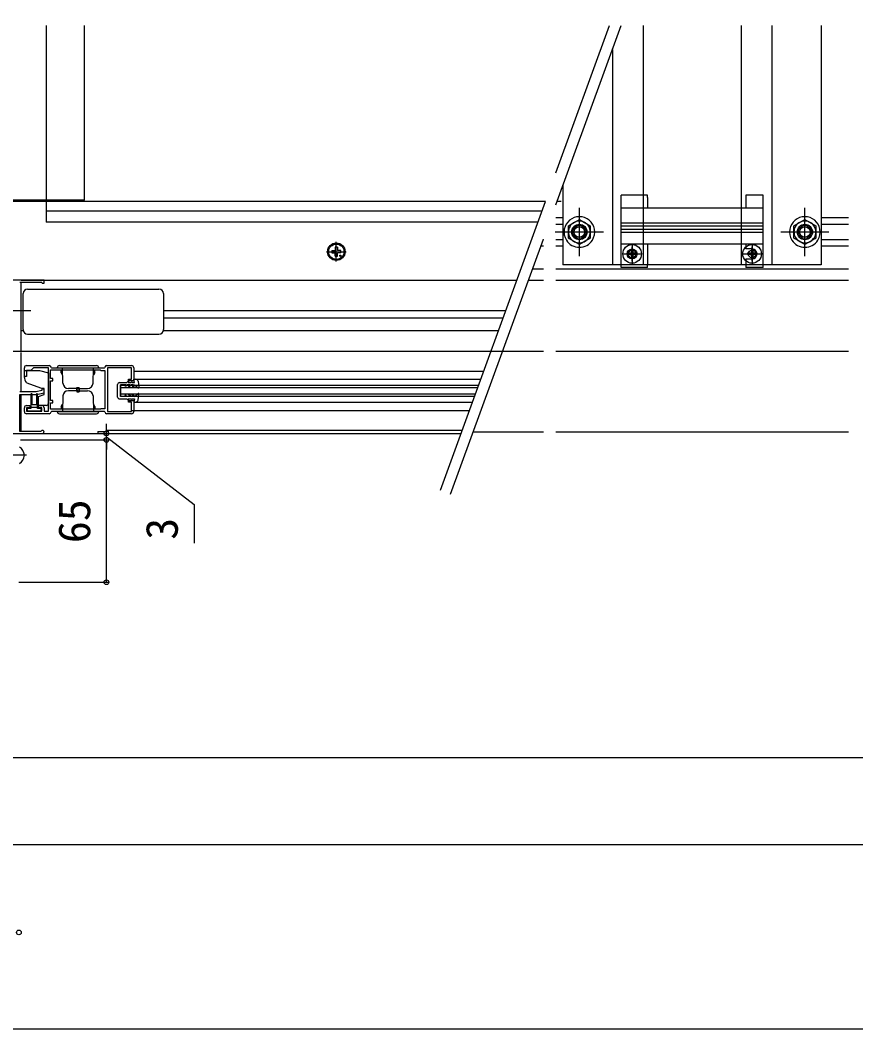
# Model space of a CAD drawing. Units: millimetres, scale not verified. Extents: x -875 to 875, y -1304 to 1297.
# Drawn here: x -604.4 to -222.7, y -1304.2 to -843.4 of the extents above; entities that cross this region are included whole.
import ezdxf
from ezdxf.enums import TextEntityAlignment as Align

# ---------------------------------------------------------------- set-up
doc = ezdxf.new("R2010")
doc.units = ezdxf.units.MM
doc.header["$LTSCALE"] = 8
for name, color, linetype in [('0-2_YKK_11', 7, 'Continuous'), ('0-4_YKK_12', 2, 'Continuous'), ('0-5_YKK_13', 4, 'Continuous'), ('0-6_YKK_D', 6, 'Continuous'), ('0-7_YKK_ZWAK', 7, 'Continuous'), ('0-8_YSS_K', 3, 'Continuous')]:
    doc.layers.add(name, color=color, linetype=linetype)
doc.styles.add('ＭＳ ゴシック', font='')
doc.styles.get('ＭＳ ゴシック').set_extended_font_data('MS Gothic')

msp = doc.modelspace()

# ---------------------------------------------------------------- linework, layer by layer
at = {"layer": '0-2_YKK_11'}
for p, q in [((-601.499, -1001.188), (-591.099, -1001.188)), ((-590.299, -1001.988), (-590.099, -1002.188)), ((-564.899, -1001.188), (-553.499, -1001.188)), ((-602.499, -1022.188), (-602.499, -1020.488)), ((-591.099, -1023.188), (-601.499, -1023.188)), ((-553.499, -1023.188), (-564.899, -1023.188))]:
    msp.add_line(p, q, dxfattribs=at)
for points in [[(-604.5, -963.089), (-594.7, -963.089), (-594.5, -963.289), (-594.3, -963.489), (-593.5, -963.489), (-593.5, -962.189), (-609.5, -962.189)], [(-593.499, -1020.488), (-593.499, -1021.988), (-591.499, -1021.988), (-591.499, -1002.188), (-598.299, -1002.188), (-599.499, -1003.388), (-601.499, -1003.388), (-601.499, -1006.188), (-602.499, -1006.188), (-602.499, -1002.188)], [(-590.099, -1002.188), (-565.899, -1002.188), (-565.699, -1001.988)], [(-552.499, -1002.188), (-552.499, -1008.188), (-554.999, -1008.188), (-554.999, -1007.488), (-553.499, -1007.488), (-553.499, -1002.188), (-564.499, -1002.188), (-564.499, -1022.188), (-553.499, -1022.188), (-553.499, -1017.888), (-554.999, -1017.888), (-554.999, -1017.188), (-552.499, -1017.188), (-552.499, -1022.188)], [(-594.806, -1031.139), (-595.066, -1031.289), (-604.5, -1031.289), (-604.5, -1014.389), (-597, -1014.389), (-593.5, -1013.589), (-593.5, -1011.689), (-594.5, -1011.689), (-594.5, -1012.587), (-597.135, -1013.189), (-604.5, -1013.189)], [(-601.499, -1019.488), (-599.999, -1019.488), (-599.999, -1020.488), (-601.499, -1020.488), (-601.499, -1021.988), (-594.499, -1021.988), (-594.499, -1020.488), (-595.999, -1020.488), (-595.999, -1019.488), (-594.499, -1019.488)], [(-565.699, -1022.388), (-565.899, -1022.188), (-590.099, -1022.188), (-590.299, -1022.388)], [(-617, -1033.189), (-608.7, -1033.189), (-608.7, -1032.189), (-594.2, -1032.189)]]:
    msp.add_lwpolyline(points, dxfattribs=at)
msp.add_lwpolyline([(-590.499, -1003.188), (-567.899, -1003.188), (-567.659, -1003.308), (-567.499, -1003.388), (-565.699, -1003.388), (-565.699, -1020.988), (-567.499, -1020.988), (-567.659, -1021.068), (-567.899, -1021.188), (-590.499, -1021.188), (-590.499, -1018.188), (-589.499, -1018.188), (-589.499, -1017.188), (-590.499, -1017.188), (-590.499, -1008.188), (-589.499, -1008.188), (-589.499, -1007.188), (-590.499, -1007.188)], close=True, dxfattribs=at)
for centre, radius, start, end in [((-601.499, -1002.188), 1, 90.00004, 180.00002), ((-591.099, -1001.988), 0.8, 359.99994, 89.99992), ((-564.899, -1001.988), 0.8, 89.99919, 179.99917), ((-553.499, -1002.188), 1, 0.00047, 90.00045), ((-601.499, -1020.488), 1, 90.00001, 179.99999), ((-601.499, -1022.188), 1, 179.99998, 269.99996), ((-594.499, -1020.488), 1, 0.00041, 90.00039), ((-591.099, -1022.388), 0.8, 270.00065, 0.00064), ((-564.899, -1022.388), 0.8, 180.00044, 270.00042), ((-553.499, -1022.188), 1, 270.00047, 0.00045), ((-594.2, -1031.489), 0.7, 270.00001, 150)]:
    msp.add_arc(centre, radius, start, end, dxfattribs=at)
at = {"layer": '0-4_YKK_12'}
for p, q in [((-592.5, -845.918), (-592.5, -935.689)), ((-592.5, -845.918), (-592.5, -850.188)), ((-575, -925.689), (-575, -845.918)), ((-319.9, -845.918), (-319.9, -955.189)), ((-275.1, -845.918), (-275.1, -955.189)), ((-261.1, -845.918), (-261.1, -955.189)), ((-238.5, -845.918), (-238.5, -955.189)), ((-333.9, -856.87), (-333.9, -955.189)), ((-356.5, -918.963), (-356.5, -955.189)), ((-575, -925.689), (-609.5, -925.689)), ((-364.451, -926.189), (-609, -926.189)), ((-575, -926.189), (-609, -926.189)), ((-366.089, -930.689), (-592.5, -930.689)), ((-357.259, -926.189), (-359.13, -926.189)), ((-356.5, -933.689), (-359.733, -933.689)), ((-226, -933.689), (-238.5, -933.689)), ((-367.909, -935.689), (-592.5, -935.689)), ((-356.5, -936.689), (-359.733, -936.689)), ((-226, -936.689), (-238.5, -936.689)), ((-365.439, -943.689), (-365.5, -943.689)), ((-356.5, -943.689), (-359.733, -943.689)), ((-226, -943.689), (-238.5, -943.689)), ((-365.439, -946.689), (-366.591, -946.689)), ((-356.5, -946.689), (-359.733, -946.689)), ((-226, -946.689), (-238.5, -946.689)), ((-365.439, -957.189), (-370.413, -957.189)), ((-226, -957.189), (-359.733, -957.189)), ((-238.5, -955.189), (-356.5, -955.189)), ((-257.5, -955.189), (-337.5, -955.189)), ((-604, -962.189), (-377.554, -962.189)), ((-372.233, -962.189), (-365.439, -962.189)), ((-359.733, -962.189), (-226, -962.189)), ((-604, -994.489), (-604, -963.089)), ((-599.5, -976.189), (-622.5, -976.189)), ((-539, -975.989), (-382.577, -975.989)), ((-539, -979.389), (-383.814, -979.389)), ((-604, -985.193), (-602.959, -985.193)), ((-539.041, -985.193), (-385.927, -985.193)), ((-687.5, -994.689), (-365.439, -994.689)), ((-604, -1013.189), (-604, -995.189)), ((-359.733, -994.689), (-226, -994.689)), ((-552.499, -1003.688), (-392.658, -1003.688)), ((-551.574, -1007.488), (-394.041, -1007.488)), ((-558.601, -1011.188), (-395.388, -1011.188)), ((-558.6, -1010.188), (-395.024, -1010.188)), ((-558.499, -1015.188), (-558.499, -1010.188)), ((-604, -1031.289), (-604, -1014.389)), ((-558.606, -1015.188), (-396.844, -1015.188)), ((-558.605, -1014.188), (-396.48, -1014.188)), ((-552.499, -1017.888), (-397.827, -1017.888)), ((-553.499, -1021.688), (-399.21, -1021.688)), ((-569, -1031.289), (-565.566, -1031.289)), ((-569, -1031.289), (-569, -1032.189)), ((-564.7, -1030.789), (-402.522, -1030.789)), ((-365.439, -1031.689), (-397.529, -1031.689)), ((-226, -1031.689), (-359.733, -1031.689)), ((-604, -1032.189), (-403.032, -1032.189)), ((-601.5, -1042.189), (-615.488, -1042.189))]:
    msp.add_line(p, q, dxfattribs=at)
for centre, radius in [((-349, -940.189), 3.5), ((-246, -940.189), 3.5), ((-460, -949.189), 4), ((-324.9, -950.189), 1.75), ((-270.1, -950.189), 1.75)]:
    msp.add_circle(centre, radius, dxfattribs=at)
for centre, radius, end in [((-565.566, -1030.989), 0.3, 330), ((-564.7, -1031.489), 0.7, 150)]:
    msp.add_arc(centre, radius, 270, end, dxfattribs=at)
at = {"layer": '0-5_YKK_13'}
for p, q in [((-317.9, -923.389), (-329.9, -923.389)), ((-329.9, -924.389), (-329.9, -923.389)), ((-329.9, -929.289), (-329.9, -924.389)), ((-317.9, -924.389), (-317.9, -923.389)), ((-317.9, -924.389), (-317.9, -929.289)), ((-272.9, -924.389), (-272.9, -929.289)), ((-265.1, -924.389), (-265.1, -923.389)), ((-265.1, -929.289), (-265.1, -924.389)), ((-349, -951.189), (-349, -929.189)), ((-265.1, -929.289), (-329.9, -929.289)), ((-329.9, -930.614), (-329.9, -929.289)), ((-329.9, -935.477), (-329.9, -930.614)), ((-265.1, -930.614), (-265.1, -929.289)), ((-265.1, -935.477), (-265.1, -930.614)), ((-246, -951.189), (-246, -929.189)), ((-354, -937.302), (-349, -934.416)), ((-251, -937.302), (-246, -934.416)), ((-354, -938.197), (-354, -937.302)), ((-354, -938.324), (-354, -937.302)), ((-354, -943.076), (-354, -938.197)), ((-354, -943.076), (-354, -938.324)), ((-344, -938.324), (-344, -943.076)), ((-329.9, -936.377), (-329.9, -935.477)), ((-329.9, -935.959), (-265.1, -935.959)), ((-329.9, -937.275), (-329.9, -936.377)), ((-329.9, -937.425), (-329.9, -937.275)), ((-329.9, -937.345), (-265.1, -937.345)), ((-329.9, -938.853), (-329.9, -937.425)), ((-329.9, -939.003), (-329.9, -938.853)), ((-329.9, -938.933), (-265.1, -938.933)), ((-329.9, -939.901), (-329.9, -939.003)), ((-329.9, -940.801), (-329.9, -939.901)), ((-265.1, -936.377), (-265.1, -935.477)), ((-265.1, -937.275), (-265.1, -936.377)), ((-265.1, -937.425), (-265.1, -937.275)), ((-265.1, -938.853), (-265.1, -937.425)), ((-265.1, -939.003), (-265.1, -938.853)), ((-265.1, -939.901), (-265.1, -939.003)), ((-265.1, -940.801), (-265.1, -939.901)), ((-251, -938.197), (-251, -937.302)), ((-251, -938.324), (-251, -937.302)), ((-251, -943.076), (-251, -938.197)), ((-251, -943.076), (-251, -938.324)), ((-241, -938.324), (-241, -943.076)), ((-338, -940.189), (-360, -940.189)), ((-353.61, -943.301), (-354, -943.076)), ((-353.483, -943.374), (-354, -943.076)), ((-349, -945.963), (-353.483, -943.374)), ((-344.517, -943.374), (-349, -945.963)), ((-344, -943.076), (-344.517, -943.374)), ((-344, -943.076), (-344.362, -943.285)), ((-329.9, -940.319), (-265.1, -940.319)), ((-329.9, -944.264), (-329.9, -940.801)), ((-329.9, -945.589), (-329.9, -944.264)), ((-265.1, -944.264), (-265.1, -940.801)), ((-265.1, -945.589), (-265.1, -944.264)), ((-235, -940.189), (-257, -940.189)), ((-250.61, -943.301), (-251, -943.076)), ((-250.483, -943.374), (-251, -943.076)), ((-246, -945.963), (-250.483, -943.374)), ((-241.517, -943.374), (-246, -945.963)), ((-241, -943.076), (-241.517, -943.374)), ((-241, -943.076), (-241.362, -943.285)), ((-464.5, -949.189), (-455.5, -949.189)), ((-462.044, -948.688), (-460.987, -948.67)), ((-460.987, -948.67), (-460.595, -948.594)), ((-460.519, -948.202), (-460.595, -948.594)), ((-460.501, -947.145), (-460.519, -948.202)), ((-460, -953.689), (-460, -944.689)), ((-459.499, -947.145), (-459.481, -948.202)), ((-459.481, -948.202), (-459.405, -948.594)), ((-459.013, -948.67), (-459.405, -948.594)), ((-457.956, -948.688), (-459.013, -948.67)), ((-329.9, -945.589), (-265.1, -945.589)), ((-329.9, -955.389), (-329.9, -945.589)), ((-324.55, -948.114), (-325.25, -948.114)), ((-325.25, -948.114), (-325.25, -949.339)), ((-324.9, -945.639), (-324.9, -954.739)), ((-324.9, -953.439), (-324.9, -946.939)), ((-324.55, -948.114), (-324.55, -949.339)), ((-317.9, -945.589), (-317.9, -955.389)), ((-272.9, -945.589), (-272.9, -947.939)), ((-270.1, -947.939), (-272.9, -947.939)), ((-269.75, -948.114), (-270.45, -948.114)), ((-270.45, -948.114), (-270.45, -949.339)), ((-270.1, -945.639), (-270.1, -954.739)), ((-270.1, -953.439), (-270.1, -946.939)), ((-269.75, -948.114), (-269.75, -949.339)), ((-265.1, -955.389), (-265.1, -945.589)), ((-462.044, -949.69), (-460.987, -949.708)), ((-460.987, -949.708), (-460.595, -949.784)), ((-460.519, -950.176), (-460.595, -949.784)), ((-460.501, -951.233), (-460.519, -950.176)), ((-459.499, -951.233), (-459.481, -950.176)), ((-459.481, -950.176), (-459.405, -949.784)), ((-459.013, -949.708), (-459.405, -949.784)), ((-457.956, -949.69), (-459.013, -949.708)), ((-329.45, -950.189), (-320.35, -950.189)), ((-328.15, -950.189), (-321.65, -950.189)), ((-326.975, -949.839), (-326.975, -950.539)), ((-325.75, -949.839), (-326.975, -949.839)), ((-325.75, -950.539), (-326.975, -950.539)), ((-325.25, -951.039), (-325.25, -952.264)), ((-324.55, -952.264), (-325.25, -952.264)), ((-324.55, -951.039), (-324.55, -952.264)), ((-322.825, -949.839), (-324.05, -949.839)), ((-322.825, -950.539), (-324.05, -950.539)), ((-322.825, -949.839), (-322.825, -950.539)), ((-274.65, -950.189), (-265.55, -950.189)), ((-273.35, -950.189), (-266.85, -950.189)), ((-272.9, -952.439), (-270.1, -952.439)), ((-272.9, -952.439), (-272.9, -955.389)), ((-272.175, -949.839), (-272.175, -950.539)), ((-270.95, -949.839), (-272.175, -949.839)), ((-270.95, -950.539), (-272.175, -950.539)), ((-270.45, -951.039), (-270.45, -952.264)), ((-269.75, -952.264), (-270.45, -952.264)), ((-269.75, -951.039), (-269.75, -952.264)), ((-268.025, -949.839), (-269.25, -949.839)), ((-268.025, -950.539), (-269.25, -950.539)), ((-268.025, -949.839), (-268.025, -950.539)), ((-317.9, -956.389), (-317.9, -955.389)), ((-272.9, -955.389), (-272.9, -956.389)), ((-265.1, -956.389), (-272.9, -956.389)), ((-265.1, -956.389), (-265.1, -955.389)), ((-601, -966.289), (-541, -966.289)), ((-603, -968.289), (-603, -968.287)), ((-603, -984.789), (-603, -968.289)), ((-539, -968.289), (-539, -984.789)), ((-603, -984.79), (-603, -984.789)), ((-601, -986.789), (-541, -986.789)), ((-602.499, -1006.627), (-602.499, -1003.488)), ((-587.499, -1002.188), (-568.499, -1002.188)), ((-586.499, -1001.188), (-569.499, -1001.188)), ((-585.117, -1003.488), (-585.699, -1003.488)), ((-585.699, -1004.486), (-585.699, -1003.488)), ((-585.699, -1004.486), (-585.049, -1005.612)), ((-584.88, -1009.275), (-585.128, -1002.188)), ((-571.118, -1009.275), (-570.871, -1002.188)), ((-570.299, -1004.486), (-570.949, -1005.612)), ((-570.881, -1003.488), (-570.299, -1003.488)), ((-570.299, -1004.486), (-570.299, -1003.488)), ((-601.299, -1009.149), (-601.797, -1008.555)), ((-591.499, -1004.56), (-591.499, -1018.388)), ((-559.1, -1008.988), (-555.699, -1008.988)), ((-555.699, -1008.988), (-555.199, -1008.488)), ((-555.199, -1008.488), (-554.833, -1008.488)), ((-554.833, -1008.488), (-555.122, -1008.988)), ((-555.122, -1008.988), (-553.699, -1008.988)), ((-553.699, -1008.988), (-553.399, -1008.688)), ((-553.199, -1008.988), (-552.199, -1008.988)), ((-550.583, -1008.356), (-550.2, -1011.221)), ((-601.299, -1009.149), (-593.499, -1011.988)), ((-577.999, -1011.688), (-582.382, -1011.688)), ((-577.999, -1012.688), (-582.382, -1012.688)), ((-578.499, -1011.188), (-577.499, -1011.188)), ((-578.499, -1012.688), (-578.499, -1011.188)), ((-578.499, -1011.688), (-578.499, -1013.188)), ((-578.499, -1013.188), (-577.499, -1013.188)), ((-577.999, -1011.688), (-573.617, -1011.688)), ((-577.999, -1012.688), (-573.617, -1012.688)), ((-577.499, -1012.688), (-577.499, -1011.188)), ((-577.499, -1011.688), (-577.499, -1013.188)), ((-559.906, -1015.587), (-559.9, -1009.787)), ((-558.606, -1015.388), (-558.6, -1009.988)), ((-556.161, -1009.988), (-558.6, -1009.988)), ((-556.565, -1010.688), (-556.161, -1009.988)), ((-556.103, -1010.688), (-556.565, -1010.688)), ((-555.699, -1009.988), (-556.103, -1010.688)), ((-554.361, -1009.988), (-555.699, -1009.988)), ((-554.881, -1010.888), (-554.361, -1009.988)), ((-554.419, -1010.888), (-554.881, -1010.888)), ((-554.419, -1010.888), (-553.899, -1009.988)), ((-552.661, -1009.988), (-553.899, -1009.988)), ((-552.661, -1009.988), (-553.181, -1010.888)), ((-552.719, -1010.888), (-553.181, -1010.888)), ((-552.199, -1009.988), (-552.719, -1010.888)), ((-552.199, -1009.988), (-550.441, -1011.357)), ((-599.499, -1014.36), (-599.499, -1020.888)), ((-598.999, -1019.188), (-598.999, -1014.338)), ((-596.999, -1014.322), (-596.999, -1019.188)), ((-596.499, -1020.888), (-596.499, -1014.338)), ((-595.999, -1019.388), (-595.999, -1015.398)), ((-584.88, -1015.101), (-585.128, -1022.188)), ((-571.118, -1015.101), (-570.871, -1022.188)), ((-559.106, -1016.388), (-555.699, -1016.388)), ((-556.161, -1015.388), (-558.606, -1015.388)), ((-556.565, -1014.688), (-556.161, -1015.388)), ((-556.103, -1014.688), (-556.565, -1014.688)), ((-555.699, -1015.388), (-556.103, -1014.688)), ((-554.361, -1015.388), (-555.699, -1015.388)), ((-555.699, -1016.388), (-555.199, -1016.888)), ((-555.199, -1016.888), (-554.833, -1016.888)), ((-554.833, -1016.888), (-555.122, -1016.388)), ((-555.122, -1016.388), (-553.699, -1016.388)), ((-554.881, -1014.488), (-554.361, -1015.388)), ((-554.419, -1014.488), (-554.881, -1014.488)), ((-554.419, -1014.488), (-553.899, -1015.388)), ((-552.661, -1015.388), (-553.899, -1015.388)), ((-553.699, -1016.388), (-553.399, -1016.688)), ((-553.199, -1016.388), (-552.199, -1016.388)), ((-552.719, -1014.488), (-553.181, -1014.488)), ((-552.661, -1015.388), (-553.181, -1014.488)), ((-552.199, -1015.388), (-552.719, -1014.488)), ((-552.199, -1015.388), (-550.441, -1014.019)), ((-550.583, -1017.02), (-550.2, -1014.155)), ((-601.199, -1021.588), (-601.199, -1021.288)), ((-599.499, -1020.888), (-600.799, -1020.888)), ((-595.199, -1021.988), (-600.799, -1021.988)), ((-599.499, -1020.188), (-596.499, -1020.188)), ((-596.999, -1019.188), (-598.999, -1019.188)), ((-595.199, -1020.888), (-596.499, -1020.888)), ((-592.499, -1019.388), (-595.999, -1019.388)), ((-594.799, -1021.288), (-594.799, -1021.588)), ((-587.499, -1022.188), (-568.499, -1022.188)), ((-585.699, -1019.89), (-585.049, -1018.764)), ((-585.699, -1019.89), (-585.699, -1020.888)), ((-585.117, -1020.888), (-585.699, -1020.888)), ((-570.299, -1019.89), (-570.949, -1018.764)), ((-570.881, -1020.888), (-570.299, -1020.888)), ((-570.299, -1019.89), (-570.299, -1020.888)), ((-586.499, -1023.188), (-569.499, -1023.188))]:
    msp.add_line(p, q, dxfattribs=at)
for points in [[(-265.1, -923.389), (-272.9, -923.389), (-272.9, -924.389)], [(-349, -934.416), (-344, -937.302), (-344, -938.324)], [(-246, -934.416), (-241, -937.302), (-241, -938.324)], [(-317.9, -956.389), (-329.9, -956.389), (-329.9, -955.389)], [(-602.499, -1003.488), (-595.499, -1003.488), (-591.499, -1004.56)], [(-553.199, -1008.988), (-553.199, -1008.688), (-553.399, -1008.688)], [(-552.199, -1008.988), (-552.499, -1007.488), (-551.574, -1007.488)], [(-595.999, -1015.398), (-593.499, -1014.488), (-593.499, -1011.988)], [(-553.199, -1016.388), (-553.199, -1016.688), (-553.399, -1016.688)], [(-552.199, -1016.388), (-552.499, -1017.888), (-551.574, -1017.888)]]:
    msp.add_lwpolyline(points, dxfattribs=at)
for centre, radius in [((-349, -940.189), 3), ((-349, -940.189), 2.4), ((-246, -940.189), 3), ((-246, -940.189), 2.4), ((-460, -949.189), 3.5), ((-324.9, -950.189), 4.25), ((-324.9, -950.189), 2.25), ((-270.1, -950.189), 4.25), ((-458.162, -951.027), 0.3)]:
    msp.add_circle(centre, radius, dxfattribs=at)
for centre, radius, start, end in [((-349, -940.189), 7, 90, 169.47567), ((-349, -940.189), 5, 23.1324, 156.8676), ((-349, -940.189), 5, 23.1324, 156.8676), ((-349, -940.189), 7, 10.52433, 90), ((-246, -940.189), 7, 90, 169.47567), ((-246, -940.189), 5, 23.1324, 156.8676), ((-246, -940.189), 5, 23.1324, 156.8676), ((-246, -940.189), 7, 10.52433, 90), ((-349, -940.189), 7, 169.47567, 212.11583), ((-349, -940.189), 5, 156.8676, 217.3832), ((-349, -940.189), 5, 156.8676, 217.3832), ((-349, -940.189), 5, 322.6168, 23.1324), ((-349, -940.189), 5, 322.6168, 23.1324), ((-349, -940.189), 7, 327.88417, 10.52433), ((-246, -940.189), 7, 169.47567, 212.11583), ((-246, -940.189), 5, 156.8676, 217.3832), ((-246, -940.189), 5, 156.8676, 217.3832), ((-246, -940.189), 5, 322.6168, 23.1324), ((-246, -940.189), 5, 322.6168, 23.1324), ((-246, -940.189), 7, 327.88417, 10.52433), ((-349, -940.189), 7, 212.11583, 327.88417), ((-349, -940.189), 5, 217.3832, 322.6168), ((-349, -940.189), 5, 217.3832, 322.6168), ((-246, -940.189), 7, 212.11583, 327.88417), ((-246, -940.189), 5, 217.3832, 322.6168), ((-246, -940.189), 5, 217.3832, 322.6168), ((-459.85, -949.189), 2.25, 167.13695, 192.86305), ((-460, -949.339), 2.25, 77.13695, 102.86305), ((-460.15, -949.189), 2.25, 347.13695, 12.86305), ((-270.1, -950.189), 2.25, 270, 90), ((-460, -949.039), 2.25, 257.13695, 282.86305), ((-325.75, -949.339), 0.5, 270, 0), ((-325.75, -951.039), 0.5, 0, 90), ((-324.05, -949.339), 0.5, 180, 270), ((-324.05, -951.039), 0.5, 90, 180), ((-270.95, -949.339), 0.5, 270, 0), ((-270.95, -951.039), 0.5, 0, 90), ((-269.25, -949.339), 0.5, 180, 270), ((-269.25, -951.039), 0.5, 90, 180), ((-601, -968.289), 2, 90.03489, 179.96511), ((-541, -968.289), 2, 0.03489, 89.96511), ((-601, -984.789), 2, 180.03489, 269.96511), ((-541, -984.789), 2, 270.03489, 359.96511), ((-586.499, -1002.188), 1, 90, 180), ((-569.499, -1002.188), 1, 0, 90), ((-599.499, -1006.627), 3, 180, 220), ((-559.1, -1009.788), 0.8, 90, 179.94065), ((-551.574, -1008.488), 1, 7.60389, 90.00087), ((-582.382, -1009.188), 2.5, 182, 270), ((-582.382, -1015.188), 2.5, 90, 178), ((-573.617, -1009.188), 2.5, 270, 358), ((-573.617, -1015.188), 2.5, 2, 90), ((-550.349, -1011.238), 0.15, 232.09538, 6.54312), ((-599.25, -1014.338), 0.251, 0, 179.9965), ((-596.75, -1014.338), 0.25, 0, 179.9965), ((-559.106, -1015.588), 0.8, 179.94065, 270), ((-551.574, -1016.888), 1, 269.99913, 352.39611), ((-550.349, -1014.138), 0.15, 353.45688, 127.90462), ((-600.799, -1021.288), 0.4, 90, 180), ((-600.799, -1021.588), 0.4, 180, 270), ((-595.199, -1021.288), 0.4, 0.00218, 90), ((-595.199, -1021.588), 0.4, 270, 0.00218), ((-592.499, -1018.388), 1, 270, 0), ((-586.499, -1022.188), 1, 180, 270), ((-569.499, -1022.188), 1, 270, 0), ((-606.7, -1042.189), 4.2, 297.28096, 62.71904)]:
    msp.add_arc(centre, radius, start, end, dxfattribs=at)
at = {"layer": '0-6_YKK_D'}
for p, q in [((-565, -1032.189), (-565, -1027.889)), ((-604.3, -1035.189), (-564, -1035.189)), ((-604.3, -1035.189), (-564, -1035.189)), ((-565, -1035.189), (-565, -1032.189)), ((-565, -1035.189), (-565, -1032.189)), ((-565, -1100.189), (-565, -1035.189)), ((-565, -1035.189), (-565, -1039.489)), ((-605, -1100.189), (-564, -1100.189)), ((-610, -1180.189), (265, -1180.189)), ((302.5, -1220.189), (-647.5, -1220.189))]:
    msp.add_line(p, q, dxfattribs=at)
msp.add_lwpolyline([(-565, -1033.689), (-525, -1064.689), (-525, -1082.28)], dxfattribs=at)
for centre in [(-565, -1032.189), (-565, -1035.189), (-565, -1035.189), (-565, -1100.189), (-605, -1260.189)]:
    msp.add_circle(centre, 1.075, dxfattribs=at)
at = {"layer": '0-7_YKK_ZWAK'}
msp.add_lwpolyline([(-875, -1304.2), (875, -1304.2), (875, 1245.8)], dxfattribs=at)
at = {"layer": '0-8_YSS_K'}
for p, q in [((-359.733, -927.847), (-329.914, -845.918)), ((-359.733, -913.228), (-335.235, -845.918)), ((-412.487, -1058.166), (-364.451, -926.189)), ((-407.788, -1059.876), (-365.439, -943.521))]:
    msp.add_line(p, q, dxfattribs=at)

# ---------------------------------------------------------------- texts
at = {"layer": '0-6_YKK_D', "style": 'ＭＳ ゴシック'}
for s, p in [('65', (-568, -1082.291)), ('3', (-528, -1080.757))]:
    msp.add_text(s, height=14.66, rotation=90, dxfattribs=at).set_placement(p, align=Align.BOTTOM_LEFT)

doc.saveas('drawing.dxf')
